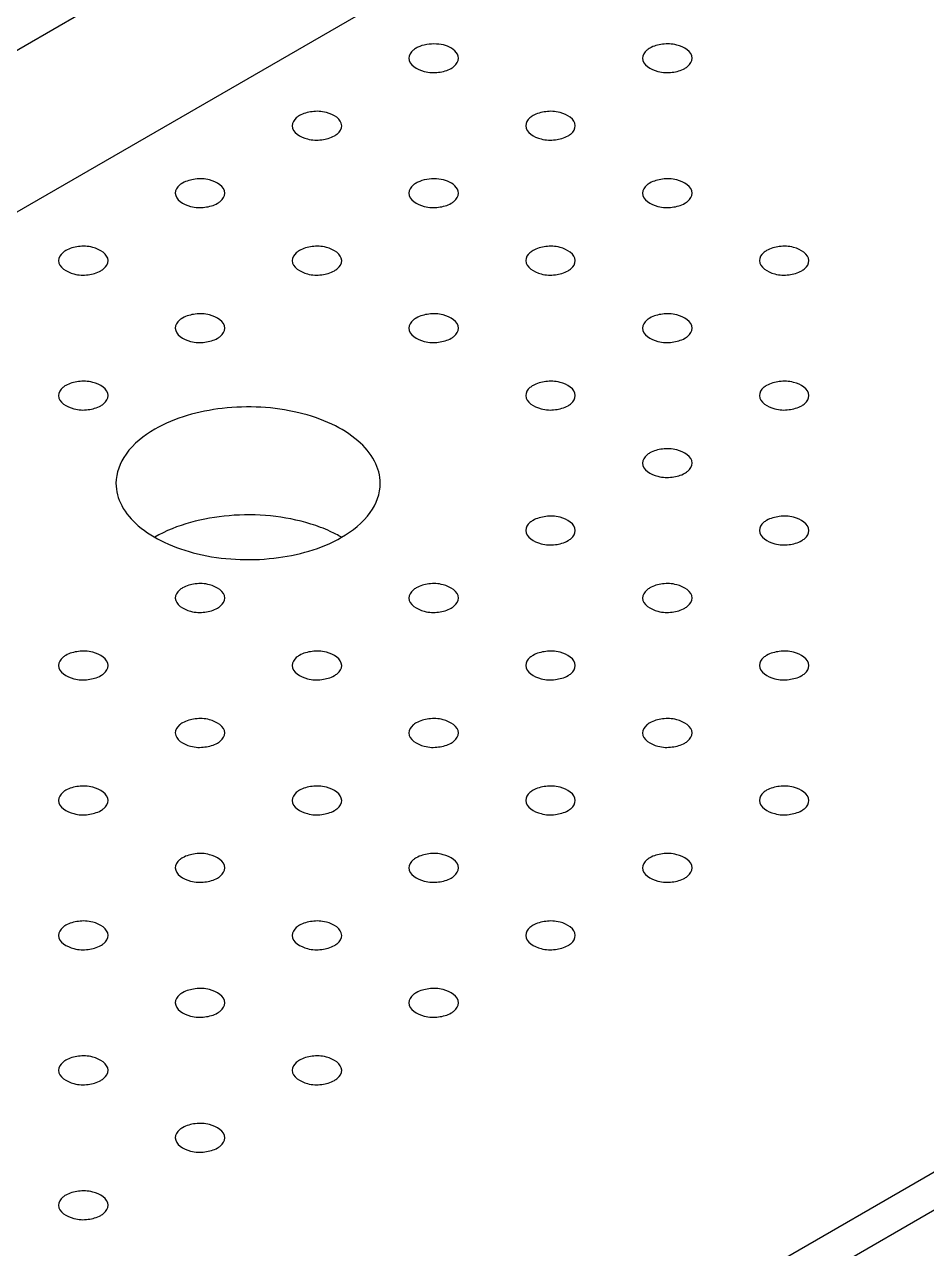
# Model space of a CAD drawing. Header units: millimetres. Extents: x 0 to 1189, y 0 to 841.
# Drawn here: x 861.8 to 889.1, y 375.57 to 412.6 of the extents above; entities that cross this region are included whole.
import ezdxf

# ---------------------------------------------------------------- set-up
doc = ezdxf.new("R2010")
doc.units = ezdxf.units.MM
doc.header["$LTSCALE"] = 65.395
doc.layers.get('0').update_dxf_attribs({"linetype": 'CONTINUOUS'})
doc.layers.add('AXIS', color=7, linetype='CONTINUOUS')

msp = doc.modelspace()

# ---------------------------------------------------------------- linework, layer by layer
at = {"color": 9, "linetype": 'Continuous'}
for p, q in [((799.275, 375.861), (882.178, 423.726)), ((801.396, 372.187), (884.3, 420.051)), ((843.043, 350.015), (925.947, 397.879))]:
    msp.add_line(p, q, dxfattribs=at)
at = {"color": 7, "linetype": 'Continuous'}
msp.add_line((842.043, 350.592), (924.947, 398.456), dxfattribs=at)
msp.add_arc((869.422, 393.663), 3.956, 60.0269, 62.837, dxfattribs=at)
for points, knots in [([(872.571, 398.725), (872.57, 398.955), (872.431, 399.454), (871.886, 400.073), (871.083, 400.562), (869.71, 401.019), (867.84, 401.114), (866.361, 400.713), (865.743, 400.356)], [0, 0, 0, 0, 0.087154, 0.186892, 0.304593, 0.438739, 0.730144, 1, 1, 1, 1]), ([(865.743, 400.356), (865.412, 400.165), (864.843, 399.729), (864.571, 399.033), (864.571, 398.722)], [0, 0, 0, 0, 0.55085, 1, 1, 1, 1]), ([(864.571, 398.722), (864.572, 398.491), (864.711, 397.992), (865.256, 397.373), (866.059, 396.884), (867.432, 396.427), (869.302, 396.333), (870.781, 396.733), (871.399, 397.09)], [0, 0, 0, 0, 0.087154, 0.186892, 0.304593, 0.438739, 0.730144, 1, 1, 1, 1]), ([(871.399, 397.09), (871.731, 397.281), (872.299, 397.717), (872.572, 398.413), (872.571, 398.725)], [0, 0, 0, 0, 0.55085, 1, 1, 1, 1]), ([(870.471, 397.489), (869.678, 397.736), (868.037, 397.884), (866.419, 397.481), (865.743, 397.09)], [0, 0, 0, 0, 0.515437, 1, 1, 1, 1]), ([(871.229, 397.183), (871.17, 397.213), (870.925, 397.332), (870.669, 397.428), (870.471, 397.489)], [0, 0, 0, 0, 0.2412, 1, 1, 1, 1])]:
    msp.add_open_spline(points, degree=3, knots=knots, dxfattribs=at)
at = {"layer": 'AXIS', "color": 7, "linetype": 'Continuous'}
for points, knots in [([(873.658, 411.888), (873.625, 411.869), (873.52, 411.798), (873.438, 411.672), (873.438, 411.582)], [0, 0, 0, 0, 0.293914, 1, 1, 1, 1]), ([(874.938, 411.582), (874.938, 411.664), (874.789, 411.911), (874.325, 412.042), (873.945, 412.01), (873.763, 411.938)], [0, 0, 0, 0, 0.182813, 0.567664, 1, 1, 1, 1]), ([(880.729, 411.888), (880.696, 411.869), (880.591, 411.798), (880.509, 411.672), (880.509, 411.582)], [0, 0, 0, 0, 0.293914, 1, 1, 1, 1]), ([(882.009, 411.582), (882.009, 411.786), (881.587, 412.021), (881.128, 412.026), (880.845, 411.955), (880.729, 411.888)], [0, 0, 0, 0, 0.422614, 0.722333, 1, 1, 1, 1]), ([(873.438, 411.582), (873.438, 411.378), (873.86, 411.143), (874.319, 411.137), (874.602, 411.208), (874.718, 411.275)], [0, 0, 0, 0, 0.422614, 0.722333, 1, 1, 1, 1]), ([(874.718, 411.275), (874.751, 411.294), (874.856, 411.365), (874.938, 411.491), (874.938, 411.582)], [0, 0, 0, 0, 0.293914, 1, 1, 1, 1]), ([(880.509, 411.582), (880.509, 411.378), (880.931, 411.143), (881.39, 411.137), (881.673, 411.208), (881.789, 411.275)], [0, 0, 0, 0, 0.422614, 0.722333, 1, 1, 1, 1]), ([(881.789, 411.275), (881.822, 411.294), (881.927, 411.365), (882.009, 411.491), (882.009, 411.582)], [0, 0, 0, 0, 0.293914, 1, 1, 1, 1]), ([(871.402, 409.54), (871.402, 409.744), (870.98, 409.979), (870.521, 409.985), (870.238, 409.914), (870.122, 409.847)], [0, 0, 0, 0, 0.422614, 0.722333, 1, 1, 1, 1]), ([(878.473, 409.54), (878.473, 409.744), (878.051, 409.979), (877.592, 409.985), (877.309, 409.914), (877.193, 409.847)], [0, 0, 0, 0, 0.422614, 0.722333, 1, 1, 1, 1]), ([(870.122, 409.847), (870.089, 409.828), (869.984, 409.757), (869.902, 409.631), (869.902, 409.54)], [0, 0, 0, 0, 0.293914, 1, 1, 1, 1]), ([(877.193, 409.847), (877.16, 409.828), (877.055, 409.757), (876.973, 409.631), (876.974, 409.54)], [0, 0, 0, 0, 0.293914, 1, 1, 1, 1]), ([(869.902, 409.54), (869.903, 409.336), (870.325, 409.101), (870.784, 409.096), (871.067, 409.167), (871.183, 409.234)], [0, 0, 0, 0, 0.422614, 0.722333, 1, 1, 1, 1]), ([(871.183, 409.234), (871.215, 409.253), (871.321, 409.324), (871.402, 409.45), (871.402, 409.54)], [0, 0, 0, 0, 0.293914, 1, 1, 1, 1]), ([(876.974, 409.54), (876.974, 409.336), (877.396, 409.101), (877.855, 409.096), (878.138, 409.167), (878.254, 409.234)], [0, 0, 0, 0, 0.422614, 0.722333, 1, 1, 1, 1]), ([(878.254, 409.234), (878.287, 409.253), (878.392, 409.324), (878.473, 409.45), (878.473, 409.54)], [0, 0, 0, 0, 0.293914, 1, 1, 1, 1]), ([(866.587, 407.805), (866.554, 407.786), (866.448, 407.715), (866.367, 407.59), (866.367, 407.499)], [0, 0, 0, 0, 0.293914, 1, 1, 1, 1]), ([(867.867, 407.499), (867.867, 407.703), (867.445, 407.938), (866.986, 407.944), (866.703, 407.872), (866.587, 407.805)], [0, 0, 0, 0, 0.422614, 0.722333, 1, 1, 1, 1]), ([(873.658, 407.805), (873.625, 407.786), (873.52, 407.715), (873.438, 407.59), (873.438, 407.499)], [0, 0, 0, 0, 0.293914, 1, 1, 1, 1]), ([(874.938, 407.499), (874.938, 407.582), (874.789, 407.828), (874.325, 407.959), (873.945, 407.928), (873.763, 407.856)], [0, 0, 0, 0, 0.182813, 0.567664, 1, 1, 1, 1]), ([(880.729, 407.805), (880.696, 407.786), (880.591, 407.715), (880.509, 407.59), (880.509, 407.499)], [0, 0, 0, 0, 0.293914, 1, 1, 1, 1]), ([(882.009, 407.499), (882.009, 407.703), (881.587, 407.938), (881.128, 407.944), (880.845, 407.872), (880.729, 407.805)], [0, 0, 0, 0, 0.422614, 0.722333, 1, 1, 1, 1]), ([(866.367, 407.499), (866.367, 407.295), (866.789, 407.06), (867.248, 407.054), (867.531, 407.126), (867.647, 407.193)], [0, 0, 0, 0, 0.422614, 0.722333, 1, 1, 1, 1]), ([(867.647, 407.193), (867.68, 407.212), (867.785, 407.283), (867.867, 407.408), (867.867, 407.499)], [0, 0, 0, 0, 0.293914, 1, 1, 1, 1]), ([(873.438, 407.499), (873.438, 407.295), (873.86, 407.06), (874.319, 407.054), (874.602, 407.126), (874.718, 407.193)], [0, 0, 0, 0, 0.422614, 0.722333, 1, 1, 1, 1]), ([(874.718, 407.193), (874.751, 407.212), (874.856, 407.283), (874.938, 407.408), (874.938, 407.499)], [0, 0, 0, 0, 0.293914, 1, 1, 1, 1]), ([(880.509, 407.499), (880.509, 407.295), (880.931, 407.06), (881.39, 407.054), (881.673, 407.126), (881.789, 407.193)], [0, 0, 0, 0, 0.422614, 0.722333, 1, 1, 1, 1]), ([(881.789, 407.193), (881.822, 407.212), (881.927, 407.283), (882.009, 407.408), (882.009, 407.499)], [0, 0, 0, 0, 0.293914, 1, 1, 1, 1]), ([(864.331, 405.458), (864.331, 405.662), (863.909, 405.897), (863.45, 405.903), (863.167, 405.831), (863.051, 405.764)], [0, 0, 0, 0, 0.422614, 0.722333, 1, 1, 1, 1]), ([(871.402, 405.458), (871.402, 405.662), (870.98, 405.897), (870.521, 405.903), (870.238, 405.831), (870.122, 405.764)], [0, 0, 0, 0, 0.422614, 0.722333, 1, 1, 1, 1]), ([(878.473, 405.458), (878.473, 405.662), (878.051, 405.897), (877.592, 405.903), (877.309, 405.831), (877.193, 405.764)], [0, 0, 0, 0, 0.422614, 0.722333, 1, 1, 1, 1]), ([(885.545, 405.458), (885.544, 405.662), (885.122, 405.897), (884.663, 405.903), (884.38, 405.831), (884.264, 405.764)], [0, 0, 0, 0, 0.422614, 0.722333, 1, 1, 1, 1]), ([(863.051, 405.764), (863.018, 405.745), (862.913, 405.674), (862.831, 405.549), (862.831, 405.458)], [0, 0, 0, 0, 0.293914, 1, 1, 1, 1]), ([(870.122, 405.764), (870.089, 405.745), (869.984, 405.674), (869.902, 405.549), (869.902, 405.458)], [0, 0, 0, 0, 0.293914, 1, 1, 1, 1]), ([(877.193, 405.764), (877.16, 405.745), (877.055, 405.674), (876.973, 405.549), (876.974, 405.458)], [0, 0, 0, 0, 0.293914, 1, 1, 1, 1]), ([(884.264, 405.764), (884.232, 405.745), (884.126, 405.674), (884.045, 405.549), (884.045, 405.458)], [0, 0, 0, 0, 0.293914, 1, 1, 1, 1]), ([(862.831, 405.458), (862.831, 405.254), (863.254, 405.019), (863.713, 405.013), (863.996, 405.085), (864.112, 405.152)], [0, 0, 0, 0, 0.422614, 0.722333, 1, 1, 1, 1]), ([(864.112, 405.152), (864.144, 405.171), (864.25, 405.242), (864.331, 405.367), (864.331, 405.458)], [0, 0, 0, 0, 0.293914, 1, 1, 1, 1]), ([(869.902, 405.458), (869.903, 405.254), (870.325, 405.019), (870.784, 405.013), (871.067, 405.085), (871.183, 405.152)], [0, 0, 0, 0, 0.422614, 0.722333, 1, 1, 1, 1]), ([(871.183, 405.152), (871.215, 405.171), (871.321, 405.242), (871.402, 405.367), (871.402, 405.458)], [0, 0, 0, 0, 0.293914, 1, 1, 1, 1]), ([(876.974, 405.458), (876.974, 405.254), (877.396, 405.019), (877.855, 405.013), (878.138, 405.085), (878.254, 405.152)], [0, 0, 0, 0, 0.422614, 0.722333, 1, 1, 1, 1]), ([(878.254, 405.152), (878.287, 405.171), (878.392, 405.242), (878.473, 405.367), (878.473, 405.458)], [0, 0, 0, 0, 0.293914, 1, 1, 1, 1]), ([(884.045, 405.458), (884.045, 405.254), (884.467, 405.019), (884.926, 405.013), (885.209, 405.085), (885.325, 405.152)], [0, 0, 0, 0, 0.422614, 0.722333, 1, 1, 1, 1]), ([(885.325, 405.152), (885.358, 405.171), (885.463, 405.242), (885.545, 405.367), (885.545, 405.458)], [0, 0, 0, 0, 0.293914, 1, 1, 1, 1]), ([(866.587, 403.723), (866.554, 403.704), (866.448, 403.633), (866.367, 403.507), (866.367, 403.417)], [0, 0, 0, 0, 0.293914, 1, 1, 1, 1]), ([(867.867, 403.417), (867.867, 403.621), (867.445, 403.856), (866.986, 403.861), (866.703, 403.79), (866.587, 403.723)], [0, 0, 0, 0, 0.422614, 0.722333, 1, 1, 1, 1]), ([(873.658, 403.723), (873.625, 403.704), (873.52, 403.633), (873.438, 403.507), (873.438, 403.417)], [0, 0, 0, 0, 0.293914, 1, 1, 1, 1]), ([(874.938, 403.417), (874.938, 403.621), (874.516, 403.856), (874.057, 403.861), (873.774, 403.79), (873.658, 403.723)], [0, 0, 0, 0, 0.422614, 0.722333, 1, 1, 1, 1]), ([(880.729, 403.723), (880.696, 403.704), (880.591, 403.633), (880.509, 403.507), (880.509, 403.417)], [0, 0, 0, 0, 0.293914, 1, 1, 1, 1]), ([(882.009, 403.417), (882.009, 403.621), (881.587, 403.856), (881.128, 403.861), (880.845, 403.79), (880.729, 403.723)], [0, 0, 0, 0, 0.422614, 0.722333, 1, 1, 1, 1]), ([(866.367, 403.417), (866.367, 403.213), (866.789, 402.978), (867.248, 402.972), (867.531, 403.044), (867.647, 403.111)], [0, 0, 0, 0, 0.422614, 0.722333, 1, 1, 1, 1]), ([(867.647, 403.111), (867.68, 403.129), (867.785, 403.2), (867.867, 403.326), (867.867, 403.417)], [0, 0, 0, 0, 0.293914, 1, 1, 1, 1]), ([(873.438, 403.417), (873.438, 403.213), (873.86, 402.978), (874.319, 402.972), (874.602, 403.044), (874.718, 403.111)], [0, 0, 0, 0, 0.422614, 0.722333, 1, 1, 1, 1]), ([(874.718, 403.111), (874.751, 403.129), (874.856, 403.2), (874.938, 403.326), (874.938, 403.417)], [0, 0, 0, 0, 0.293914, 1, 1, 1, 1]), ([(880.509, 403.417), (880.509, 403.213), (880.931, 402.978), (881.39, 402.972), (881.673, 403.044), (881.789, 403.111)], [0, 0, 0, 0, 0.422614, 0.722333, 1, 1, 1, 1]), ([(881.789, 403.111), (881.822, 403.129), (881.927, 403.2), (882.009, 403.326), (882.009, 403.417)], [0, 0, 0, 0, 0.293914, 1, 1, 1, 1]), ([(864.331, 401.375), (864.331, 401.579), (863.909, 401.815), (863.45, 401.82), (863.167, 401.749), (863.051, 401.682)], [0, 0, 0, 0, 0.422614, 0.722333, 1, 1, 1, 1]), ([(878.473, 401.375), (878.473, 401.579), (878.051, 401.815), (877.592, 401.82), (877.309, 401.749), (877.193, 401.682)], [0, 0, 0, 0, 0.422614, 0.722333, 1, 1, 1, 1]), ([(885.545, 401.375), (885.544, 401.579), (885.122, 401.815), (884.663, 401.82), (884.38, 401.749), (884.264, 401.682)], [0, 0, 0, 0, 0.422614, 0.722333, 1, 1, 1, 1]), ([(863.051, 401.682), (863.018, 401.663), (862.913, 401.592), (862.831, 401.466), (862.831, 401.375)], [0, 0, 0, 0, 0.293914, 1, 1, 1, 1]), ([(877.193, 401.682), (877.16, 401.663), (877.055, 401.592), (876.973, 401.466), (876.974, 401.375)], [0, 0, 0, 0, 0.293914, 1, 1, 1, 1]), ([(884.264, 401.682), (884.232, 401.663), (884.126, 401.592), (884.045, 401.466), (884.045, 401.375)], [0, 0, 0, 0, 0.293914, 1, 1, 1, 1]), ([(862.831, 401.375), (862.831, 401.172), (863.254, 400.936), (863.713, 400.931), (863.996, 401.002), (864.112, 401.069)], [0, 0, 0, 0, 0.422614, 0.722333, 1, 1, 1, 1]), ([(864.112, 401.069), (864.144, 401.088), (864.25, 401.159), (864.331, 401.285), (864.331, 401.375)], [0, 0, 0, 0, 0.293914, 1, 1, 1, 1]), ([(876.974, 401.375), (876.974, 401.172), (877.396, 400.936), (877.855, 400.931), (878.138, 401.002), (878.254, 401.069)], [0, 0, 0, 0, 0.422614, 0.722333, 1, 1, 1, 1]), ([(878.254, 401.069), (878.287, 401.088), (878.392, 401.159), (878.473, 401.285), (878.473, 401.375)], [0, 0, 0, 0, 0.293914, 1, 1, 1, 1]), ([(884.045, 401.375), (884.045, 401.172), (884.467, 400.936), (884.926, 400.931), (885.209, 401.002), (885.325, 401.069)], [0, 0, 0, 0, 0.422614, 0.722333, 1, 1, 1, 1]), ([(885.325, 401.069), (885.358, 401.088), (885.463, 401.159), (885.545, 401.285), (885.545, 401.375)], [0, 0, 0, 0, 0.293914, 1, 1, 1, 1]), ([(880.729, 399.64), (880.696, 399.622), (880.591, 399.551), (880.509, 399.425), (880.509, 399.334)], [0, 0, 0, 0, 0.293914, 1, 1, 1, 1]), ([(882.009, 399.334), (882.009, 399.538), (881.587, 399.773), (881.128, 399.779), (880.845, 399.707), (880.729, 399.64)], [0, 0, 0, 0, 0.422614, 0.722333, 1, 1, 1, 1]), ([(880.509, 399.334), (880.509, 399.13), (880.931, 398.895), (881.39, 398.889), (881.673, 398.961), (881.789, 399.028)], [0, 0, 0, 0, 0.422614, 0.722333, 1, 1, 1, 1]), ([(881.789, 399.028), (881.822, 399.047), (881.927, 399.118), (882.009, 399.243), (882.009, 399.334)], [0, 0, 0, 0, 0.293914, 1, 1, 1, 1]), ([(878.473, 397.293), (878.473, 397.497), (878.051, 397.732), (877.592, 397.738), (877.309, 397.666), (877.193, 397.599)], [0, 0, 0, 0, 0.422614, 0.722333, 1, 1, 1, 1]), ([(885.545, 397.293), (885.544, 397.497), (885.122, 397.732), (884.663, 397.738), (884.38, 397.666), (884.264, 397.599)], [0, 0, 0, 0, 0.422614, 0.722333, 1, 1, 1, 1]), ([(877.193, 397.599), (877.16, 397.58), (877.055, 397.509), (876.973, 397.384), (876.974, 397.293)], [0, 0, 0, 0, 0.293914, 1, 1, 1, 1]), ([(884.264, 397.599), (884.232, 397.58), (884.126, 397.509), (884.045, 397.384), (884.045, 397.293)], [0, 0, 0, 0, 0.293914, 1, 1, 1, 1]), ([(876.974, 397.293), (876.974, 397.089), (877.396, 396.854), (877.855, 396.848), (878.138, 396.92), (878.254, 396.987)], [0, 0, 0, 0, 0.422614, 0.722333, 1, 1, 1, 1]), ([(878.254, 396.987), (878.287, 397.006), (878.392, 397.077), (878.473, 397.202), (878.473, 397.293)], [0, 0, 0, 0, 0.293914, 1, 1, 1, 1]), ([(884.045, 397.293), (884.045, 397.089), (884.467, 396.854), (884.926, 396.848), (885.209, 396.92), (885.325, 396.987)], [0, 0, 0, 0, 0.422614, 0.722333, 1, 1, 1, 1]), ([(885.325, 396.987), (885.358, 397.006), (885.463, 397.077), (885.545, 397.202), (885.545, 397.293)], [0, 0, 0, 0, 0.293914, 1, 1, 1, 1]), ([(866.587, 395.558), (866.554, 395.539), (866.448, 395.468), (866.367, 395.343), (866.367, 395.252)], [0, 0, 0, 0, 0.293914, 1, 1, 1, 1]), ([(867.867, 395.252), (867.867, 395.456), (867.445, 395.691), (866.986, 395.697), (866.703, 395.625), (866.587, 395.558)], [0, 0, 0, 0, 0.422614, 0.722333, 1, 1, 1, 1]), ([(873.658, 395.558), (873.625, 395.539), (873.52, 395.468), (873.438, 395.343), (873.438, 395.252)], [0, 0, 0, 0, 0.293914, 1, 1, 1, 1]), ([(874.938, 395.252), (874.938, 395.456), (874.516, 395.691), (874.057, 395.697), (873.774, 395.625), (873.658, 395.558)], [0, 0, 0, 0, 0.422614, 0.722333, 1, 1, 1, 1]), ([(880.729, 395.558), (880.696, 395.539), (880.591, 395.468), (880.509, 395.343), (880.509, 395.252)], [0, 0, 0, 0, 0.293914, 1, 1, 1, 1]), ([(882.009, 395.252), (882.009, 395.456), (881.587, 395.691), (881.128, 395.697), (880.845, 395.625), (880.729, 395.558)], [0, 0, 0, 0, 0.422614, 0.722333, 1, 1, 1, 1]), ([(866.367, 395.252), (866.367, 395.048), (866.789, 394.813), (867.248, 394.807), (867.531, 394.879), (867.647, 394.946)], [0, 0, 0, 0, 0.422614, 0.722333, 1, 1, 1, 1]), ([(867.647, 394.946), (867.68, 394.965), (867.785, 395.036), (867.867, 395.161), (867.867, 395.252)], [0, 0, 0, 0, 0.293914, 1, 1, 1, 1]), ([(873.438, 395.252), (873.438, 395.048), (873.86, 394.813), (874.319, 394.807), (874.602, 394.879), (874.718, 394.946)], [0, 0, 0, 0, 0.422614, 0.722333, 1, 1, 1, 1]), ([(874.718, 394.946), (874.751, 394.965), (874.856, 395.036), (874.938, 395.161), (874.938, 395.252)], [0, 0, 0, 0, 0.293914, 1, 1, 1, 1]), ([(880.509, 395.252), (880.509, 395.048), (880.931, 394.813), (881.39, 394.807), (881.673, 394.879), (881.789, 394.946)], [0, 0, 0, 0, 0.422614, 0.722333, 1, 1, 1, 1]), ([(881.789, 394.946), (881.822, 394.965), (881.927, 395.036), (882.009, 395.161), (882.009, 395.252)], [0, 0, 0, 0, 0.293914, 1, 1, 1, 1]), ([(864.331, 393.211), (864.331, 393.415), (863.909, 393.65), (863.45, 393.655), (863.167, 393.584), (863.051, 393.517)], [0, 0, 0, 0, 0.422614, 0.722333, 1, 1, 1, 1]), ([(871.402, 393.211), (871.402, 393.415), (870.98, 393.65), (870.521, 393.655), (870.238, 393.584), (870.122, 393.517)], [0, 0, 0, 0, 0.422614, 0.722333, 1, 1, 1, 1]), ([(878.473, 393.211), (878.473, 393.415), (878.051, 393.65), (877.592, 393.655), (877.309, 393.584), (877.193, 393.517)], [0, 0, 0, 0, 0.422614, 0.722333, 1, 1, 1, 1]), ([(885.545, 393.211), (885.544, 393.415), (885.122, 393.65), (884.663, 393.655), (884.38, 393.584), (884.264, 393.517)], [0, 0, 0, 0, 0.422614, 0.722333, 1, 1, 1, 1]), ([(863.051, 393.517), (863.018, 393.498), (862.913, 393.427), (862.831, 393.301), (862.831, 393.211)], [0, 0, 0, 0, 0.293914, 1, 1, 1, 1]), ([(870.122, 393.517), (870.089, 393.498), (869.984, 393.427), (869.902, 393.301), (869.902, 393.211)], [0, 0, 0, 0, 0.293914, 1, 1, 1, 1]), ([(877.193, 393.517), (877.16, 393.498), (877.055, 393.427), (876.973, 393.301), (876.974, 393.211)], [0, 0, 0, 0, 0.293914, 1, 1, 1, 1]), ([(884.264, 393.517), (884.232, 393.498), (884.126, 393.427), (884.045, 393.301), (884.045, 393.211)], [0, 0, 0, 0, 0.293914, 1, 1, 1, 1]), ([(862.831, 393.211), (862.831, 393.007), (863.254, 392.772), (863.713, 392.766), (863.996, 392.837), (864.112, 392.904)], [0, 0, 0, 0, 0.422614, 0.722333, 1, 1, 1, 1]), ([(864.112, 392.904), (864.144, 392.923), (864.25, 392.994), (864.331, 393.12), (864.331, 393.211)], [0, 0, 0, 0, 0.293914, 1, 1, 1, 1]), ([(869.902, 393.211), (869.903, 393.007), (870.325, 392.772), (870.784, 392.766), (871.067, 392.837), (871.183, 392.904)], [0, 0, 0, 0, 0.422614, 0.722333, 1, 1, 1, 1]), ([(871.183, 392.904), (871.215, 392.923), (871.321, 392.994), (871.402, 393.12), (871.402, 393.211)], [0, 0, 0, 0, 0.293914, 1, 1, 1, 1]), ([(876.974, 393.211), (876.974, 393.007), (877.396, 392.772), (877.855, 392.766), (878.138, 392.837), (878.254, 392.904)], [0, 0, 0, 0, 0.422614, 0.722333, 1, 1, 1, 1]), ([(878.254, 392.904), (878.287, 392.923), (878.392, 392.994), (878.473, 393.12), (878.473, 393.211)], [0, 0, 0, 0, 0.293914, 1, 1, 1, 1]), ([(884.045, 393.211), (884.045, 393.007), (884.467, 392.772), (884.926, 392.766), (885.209, 392.837), (885.325, 392.904)], [0, 0, 0, 0, 0.422614, 0.722333, 1, 1, 1, 1]), ([(885.325, 392.904), (885.358, 392.923), (885.463, 392.994), (885.545, 393.12), (885.545, 393.211)], [0, 0, 0, 0, 0.293914, 1, 1, 1, 1]), ([(866.587, 391.476), (866.554, 391.457), (866.448, 391.386), (866.367, 391.26), (866.367, 391.169)], [0, 0, 0, 0, 0.293914, 1, 1, 1, 1]), ([(867.867, 391.169), (867.867, 391.373), (867.445, 391.608), (866.986, 391.614), (866.703, 391.543), (866.587, 391.476)], [0, 0, 0, 0, 0.422614, 0.722333, 1, 1, 1, 1]), ([(873.658, 391.476), (873.625, 391.457), (873.52, 391.386), (873.438, 391.26), (873.438, 391.169)], [0, 0, 0, 0, 0.293914, 1, 1, 1, 1]), ([(874.938, 391.169), (874.938, 391.373), (874.516, 391.608), (874.057, 391.614), (873.774, 391.543), (873.658, 391.476)], [0, 0, 0, 0, 0.422614, 0.722333, 1, 1, 1, 1]), ([(880.729, 391.476), (880.696, 391.457), (880.591, 391.386), (880.509, 391.26), (880.509, 391.169)], [0, 0, 0, 0, 0.293914, 1, 1, 1, 1]), ([(882.009, 391.169), (882.009, 391.373), (881.587, 391.608), (881.128, 391.614), (880.845, 391.543), (880.729, 391.476)], [0, 0, 0, 0, 0.422614, 0.722333, 1, 1, 1, 1]), ([(866.367, 391.169), (866.367, 390.965), (866.789, 390.73), (867.248, 390.725), (867.531, 390.796), (867.647, 390.863)], [0, 0, 0, 0, 0.422614, 0.722333, 1, 1, 1, 1]), ([(867.647, 390.863), (867.68, 390.882), (867.785, 390.953), (867.867, 391.079), (867.867, 391.169)], [0, 0, 0, 0, 0.293914, 1, 1, 1, 1]), ([(873.438, 391.169), (873.438, 390.965), (873.86, 390.73), (874.319, 390.725), (874.602, 390.796), (874.718, 390.863)], [0, 0, 0, 0, 0.422614, 0.722333, 1, 1, 1, 1]), ([(874.718, 390.863), (874.751, 390.882), (874.856, 390.953), (874.938, 391.079), (874.938, 391.169)], [0, 0, 0, 0, 0.293914, 1, 1, 1, 1]), ([(880.509, 391.169), (880.509, 390.965), (880.931, 390.73), (881.39, 390.725), (881.673, 390.796), (881.789, 390.863)], [0, 0, 0, 0, 0.422614, 0.722333, 1, 1, 1, 1]), ([(881.789, 390.863), (881.822, 390.882), (881.927, 390.953), (882.009, 391.079), (882.009, 391.169)], [0, 0, 0, 0, 0.293914, 1, 1, 1, 1]), ([(864.331, 389.128), (864.331, 389.332), (863.909, 389.567), (863.45, 389.573), (863.167, 389.501), (863.051, 389.434)], [0, 0, 0, 0, 0.422614, 0.722333, 1, 1, 1, 1]), ([(871.402, 389.128), (871.402, 389.332), (870.98, 389.567), (870.521, 389.573), (870.238, 389.501), (870.122, 389.434)], [0, 0, 0, 0, 0.422614, 0.722333, 1, 1, 1, 1]), ([(878.473, 389.128), (878.473, 389.332), (878.051, 389.567), (877.592, 389.573), (877.309, 389.501), (877.193, 389.434)], [0, 0, 0, 0, 0.422614, 0.722333, 1, 1, 1, 1]), ([(885.545, 389.128), (885.544, 389.332), (885.122, 389.567), (884.663, 389.573), (884.38, 389.501), (884.264, 389.434)], [0, 0, 0, 0, 0.422614, 0.722333, 1, 1, 1, 1]), ([(863.051, 389.434), (863.018, 389.415), (862.913, 389.344), (862.831, 389.219), (862.831, 389.128)], [0, 0, 0, 0, 0.293914, 1, 1, 1, 1]), ([(870.122, 389.434), (870.089, 389.415), (869.984, 389.344), (869.902, 389.219), (869.902, 389.128)], [0, 0, 0, 0, 0.293914, 1, 1, 1, 1]), ([(877.193, 389.434), (877.16, 389.415), (877.055, 389.344), (876.973, 389.219), (876.974, 389.128)], [0, 0, 0, 0, 0.293914, 1, 1, 1, 1]), ([(884.264, 389.434), (884.232, 389.415), (884.126, 389.344), (884.045, 389.219), (884.045, 389.128)], [0, 0, 0, 0, 0.293914, 1, 1, 1, 1]), ([(862.831, 389.128), (862.831, 388.924), (863.254, 388.689), (863.713, 388.683), (863.996, 388.755), (864.112, 388.822)], [0, 0, 0, 0, 0.422614, 0.722333, 1, 1, 1, 1]), ([(864.112, 388.822), (864.144, 388.841), (864.25, 388.912), (864.331, 389.037), (864.331, 389.128)], [0, 0, 0, 0, 0.293914, 1, 1, 1, 1]), ([(869.902, 389.128), (869.903, 388.924), (870.325, 388.689), (870.784, 388.683), (871.067, 388.755), (871.183, 388.822)], [0, 0, 0, 0, 0.422614, 0.722333, 1, 1, 1, 1]), ([(871.183, 388.822), (871.215, 388.841), (871.321, 388.912), (871.402, 389.037), (871.402, 389.128)], [0, 0, 0, 0, 0.293914, 1, 1, 1, 1]), ([(876.974, 389.128), (876.974, 388.924), (877.396, 388.689), (877.855, 388.683), (878.138, 388.755), (878.254, 388.822)], [0, 0, 0, 0, 0.422614, 0.722333, 1, 1, 1, 1]), ([(878.254, 388.822), (878.287, 388.841), (878.392, 388.912), (878.473, 389.037), (878.473, 389.128)], [0, 0, 0, 0, 0.293914, 1, 1, 1, 1]), ([(884.045, 389.128), (884.045, 388.924), (884.467, 388.689), (884.926, 388.683), (885.209, 388.755), (885.325, 388.822)], [0, 0, 0, 0, 0.422614, 0.722333, 1, 1, 1, 1]), ([(885.325, 388.822), (885.358, 388.841), (885.463, 388.912), (885.545, 389.037), (885.545, 389.128)], [0, 0, 0, 0, 0.293914, 1, 1, 1, 1]), ([(866.587, 387.393), (866.554, 387.374), (866.448, 387.303), (866.367, 387.178), (866.367, 387.087)], [0, 0, 0, 0, 0.293914, 1, 1, 1, 1]), ([(867.867, 387.087), (867.867, 387.291), (867.445, 387.526), (866.986, 387.532), (866.703, 387.46), (866.587, 387.393)], [0, 0, 0, 0, 0.422614, 0.722333, 1, 1, 1, 1]), ([(873.658, 387.393), (873.625, 387.374), (873.52, 387.303), (873.438, 387.178), (873.438, 387.087)], [0, 0, 0, 0, 0.293914, 1, 1, 1, 1]), ([(874.938, 387.087), (874.938, 387.291), (874.516, 387.526), (874.057, 387.532), (873.774, 387.46), (873.658, 387.393)], [0, 0, 0, 0, 0.422614, 0.722333, 1, 1, 1, 1]), ([(880.729, 387.393), (880.696, 387.374), (880.591, 387.303), (880.509, 387.178), (880.509, 387.087)], [0, 0, 0, 0, 0.293914, 1, 1, 1, 1]), ([(882.009, 387.087), (882.009, 387.291), (881.587, 387.526), (881.128, 387.532), (880.845, 387.46), (880.729, 387.393)], [0, 0, 0, 0, 0.422614, 0.722333, 1, 1, 1, 1]), ([(866.367, 387.087), (866.367, 386.883), (866.789, 386.648), (867.248, 386.642), (867.531, 386.714), (867.647, 386.781)], [0, 0, 0, 0, 0.422614, 0.722333, 1, 1, 1, 1]), ([(867.647, 386.781), (867.68, 386.8), (867.785, 386.871), (867.867, 386.996), (867.867, 387.087)], [0, 0, 0, 0, 0.293914, 1, 1, 1, 1]), ([(873.438, 387.087), (873.438, 386.883), (873.86, 386.648), (874.319, 386.642), (874.602, 386.714), (874.718, 386.781)], [0, 0, 0, 0, 0.422614, 0.722333, 1, 1, 1, 1]), ([(874.718, 386.781), (874.751, 386.8), (874.856, 386.871), (874.938, 386.996), (874.938, 387.087)], [0, 0, 0, 0, 0.293914, 1, 1, 1, 1]), ([(880.509, 387.087), (880.509, 386.883), (880.931, 386.648), (881.39, 386.642), (881.673, 386.714), (881.789, 386.781)], [0, 0, 0, 0, 0.422614, 0.722333, 1, 1, 1, 1]), ([(881.789, 386.781), (881.822, 386.8), (881.927, 386.871), (882.009, 386.996), (882.009, 387.087)], [0, 0, 0, 0, 0.293914, 1, 1, 1, 1]), ([(863.051, 385.352), (863.018, 385.333), (862.913, 385.262), (862.831, 385.136), (862.831, 385.046)], [0, 0, 0, 0, 0.293914, 1, 1, 1, 1]), ([(864.331, 385.046), (864.331, 385.25), (863.909, 385.485), (863.45, 385.49), (863.167, 385.419), (863.051, 385.352)], [0, 0, 0, 0, 0.422614, 0.722333, 1, 1, 1, 1]), ([(870.122, 385.352), (870.089, 385.333), (869.984, 385.262), (869.902, 385.136), (869.902, 385.046)], [0, 0, 0, 0, 0.293914, 1, 1, 1, 1]), ([(871.402, 385.046), (871.402, 385.25), (870.98, 385.485), (870.521, 385.49), (870.238, 385.419), (870.122, 385.352)], [0, 0, 0, 0, 0.422614, 0.722333, 1, 1, 1, 1]), ([(877.193, 385.352), (877.16, 385.333), (877.055, 385.262), (876.973, 385.136), (876.974, 385.046)], [0, 0, 0, 0, 0.293914, 1, 1, 1, 1]), ([(878.473, 385.046), (878.473, 385.25), (878.051, 385.485), (877.592, 385.49), (877.309, 385.419), (877.193, 385.352)], [0, 0, 0, 0, 0.422614, 0.722333, 1, 1, 1, 1]), ([(862.831, 385.046), (862.831, 384.842), (863.254, 384.607), (863.713, 384.601), (863.996, 384.673), (864.112, 384.74)], [0, 0, 0, 0, 0.422614, 0.722333, 1, 1, 1, 1]), ([(864.112, 384.74), (864.144, 384.758), (864.25, 384.829), (864.331, 384.955), (864.331, 385.046)], [0, 0, 0, 0, 0.293914, 1, 1, 1, 1]), ([(869.902, 385.046), (869.903, 384.842), (870.325, 384.607), (870.784, 384.601), (871.067, 384.673), (871.183, 384.74)], [0, 0, 0, 0, 0.422614, 0.722333, 1, 1, 1, 1]), ([(871.183, 384.74), (871.215, 384.758), (871.321, 384.829), (871.402, 384.955), (871.402, 385.046)], [0, 0, 0, 0, 0.293914, 1, 1, 1, 1]), ([(876.974, 385.046), (876.974, 384.842), (877.396, 384.607), (877.855, 384.601), (878.138, 384.673), (878.254, 384.74)], [0, 0, 0, 0, 0.422614, 0.722333, 1, 1, 1, 1]), ([(878.254, 384.74), (878.287, 384.758), (878.392, 384.829), (878.473, 384.955), (878.473, 385.046)], [0, 0, 0, 0, 0.293914, 1, 1, 1, 1]), ([(866.587, 383.311), (866.554, 383.292), (866.448, 383.221), (866.367, 383.095), (866.367, 383.004)], [0, 0, 0, 0, 0.293914, 1, 1, 1, 1]), ([(867.867, 383.004), (867.867, 383.208), (867.445, 383.444), (866.986, 383.449), (866.703, 383.378), (866.587, 383.311)], [0, 0, 0, 0, 0.422614, 0.722333, 1, 1, 1, 1]), ([(873.658, 383.311), (873.625, 383.292), (873.52, 383.221), (873.438, 383.095), (873.438, 383.004)], [0, 0, 0, 0, 0.293914, 1, 1, 1, 1]), ([(874.938, 383.004), (874.938, 383.208), (874.516, 383.444), (874.057, 383.449), (873.774, 383.378), (873.658, 383.311)], [0, 0, 0, 0, 0.422614, 0.722333, 1, 1, 1, 1]), ([(866.367, 383.004), (866.367, 382.801), (866.789, 382.565), (867.248, 382.56), (867.531, 382.631), (867.647, 382.698)], [0, 0, 0, 0, 0.422614, 0.722333, 1, 1, 1, 1]), ([(867.647, 382.698), (867.68, 382.717), (867.785, 382.788), (867.867, 382.914), (867.867, 383.004)], [0, 0, 0, 0, 0.293914, 1, 1, 1, 1]), ([(873.438, 383.004), (873.438, 382.801), (873.86, 382.565), (874.319, 382.56), (874.602, 382.631), (874.718, 382.698)], [0, 0, 0, 0, 0.422614, 0.722333, 1, 1, 1, 1]), ([(874.718, 382.698), (874.751, 382.717), (874.856, 382.788), (874.938, 382.914), (874.938, 383.004)], [0, 0, 0, 0, 0.293914, 1, 1, 1, 1]), ([(863.051, 381.269), (863.018, 381.251), (862.913, 381.18), (862.831, 381.054), (862.831, 380.963)], [0, 0, 0, 0, 0.293914, 1, 1, 1, 1]), ([(864.331, 380.963), (864.331, 381.167), (863.909, 381.402), (863.45, 381.408), (863.167, 381.336), (863.051, 381.269)], [0, 0, 0, 0, 0.422614, 0.722333, 1, 1, 1, 1]), ([(870.122, 381.269), (870.089, 381.251), (869.984, 381.18), (869.902, 381.054), (869.902, 380.963)], [0, 0, 0, 0, 0.293914, 1, 1, 1, 1]), ([(871.402, 380.963), (871.402, 381.167), (870.98, 381.402), (870.521, 381.408), (870.238, 381.336), (870.122, 381.269)], [0, 0, 0, 0, 0.422614, 0.722333, 1, 1, 1, 1]), ([(862.831, 380.963), (862.831, 380.759), (863.254, 380.524), (863.713, 380.518), (863.996, 380.59), (864.112, 380.657)], [0, 0, 0, 0, 0.422614, 0.722333, 1, 1, 1, 1]), ([(864.112, 380.657), (864.144, 380.676), (864.25, 380.747), (864.331, 380.872), (864.331, 380.963)], [0, 0, 0, 0, 0.293914, 1, 1, 1, 1]), ([(869.902, 380.963), (869.903, 380.759), (870.325, 380.524), (870.784, 380.518), (871.067, 380.59), (871.183, 380.657)], [0, 0, 0, 0, 0.422614, 0.722333, 1, 1, 1, 1]), ([(871.183, 380.657), (871.215, 380.676), (871.321, 380.747), (871.402, 380.872), (871.402, 380.963)], [0, 0, 0, 0, 0.293914, 1, 1, 1, 1]), ([(866.587, 379.228), (866.554, 379.209), (866.448, 379.138), (866.367, 379.013), (866.367, 378.922)], [0, 0, 0, 0, 0.293914, 1, 1, 1, 1]), ([(867.867, 378.922), (867.867, 379.126), (867.445, 379.361), (866.986, 379.367), (866.703, 379.295), (866.587, 379.228)], [0, 0, 0, 0, 0.422614, 0.722333, 1, 1, 1, 1]), ([(866.367, 378.922), (866.367, 378.718), (866.789, 378.483), (867.248, 378.477), (867.531, 378.549), (867.647, 378.616)], [0, 0, 0, 0, 0.422614, 0.722333, 1, 1, 1, 1]), ([(867.647, 378.616), (867.68, 378.635), (867.785, 378.706), (867.867, 378.831), (867.867, 378.922)], [0, 0, 0, 0, 0.293914, 1, 1, 1, 1]), ([(863.051, 377.187), (863.018, 377.168), (862.913, 377.097), (862.831, 376.972), (862.831, 376.881)], [0, 0, 0, 0, 0.293914, 1, 1, 1, 1]), ([(864.331, 376.881), (864.331, 377.085), (863.909, 377.32), (863.45, 377.326), (863.167, 377.254), (863.051, 377.187)], [0, 0, 0, 0, 0.422614, 0.722333, 1, 1, 1, 1]), ([(862.831, 376.881), (862.831, 376.677), (863.254, 376.442), (863.713, 376.436), (863.996, 376.508), (864.112, 376.575)], [0, 0, 0, 0, 0.422614, 0.722333, 1, 1, 1, 1]), ([(864.112, 376.575), (864.144, 376.594), (864.25, 376.665), (864.331, 376.79), (864.331, 376.881)], [0, 0, 0, 0, 0.293914, 1, 1, 1, 1])]:
    msp.add_open_spline(points, degree=3, knots=knots, dxfattribs=at)
for points in [[(873.763, 411.938), (873.727, 411.924), (873.691, 411.907), (873.658, 411.888)], [(873.763, 407.856), (873.727, 407.841), (873.691, 407.825), (873.658, 407.805)]]:
    msp.add_open_spline(points, degree=3, dxfattribs=at)

doc.saveas('drawing.dxf')
